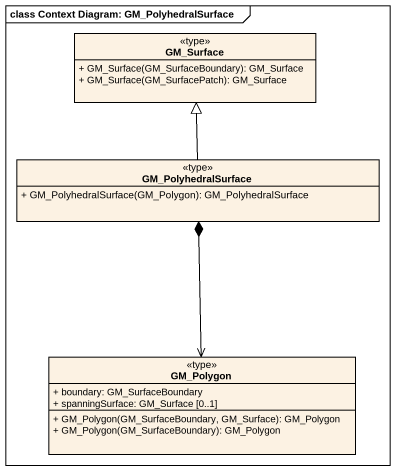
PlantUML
@startuml
mainframe class Context Diagram: GM_PolyhedralSurface
hide circle
hide empty members
skinparam classAttributeIconSize 0
class GM_Surface <<type>> {
  + GM_Surface(GM_SurfaceBoundary): GM_Surface
  + GM_Surface(GM_SurfacePatch): GM_Surface
}
class GM_PolyhedralSurface <<type>> {
  + GM_PolyhedralSurface(GM_Polygon): GM_PolyhedralSurface
}
class GM_Polygon <<type>> {
  + boundary: GM_SurfaceBoundary
  + spanningSurface: GM_Surface [0..1]
  + GM_Polygon(GM_SurfaceBoundary, GM_Surface): GM_Polygon
  + GM_Polygon(GM_SurfaceBoundary): GM_Polygon
}
GM_PolyhedralSurface -up-|> GM_Surface
GM_Polygon <-up-* GM_PolyhedralSurface
@enduml
